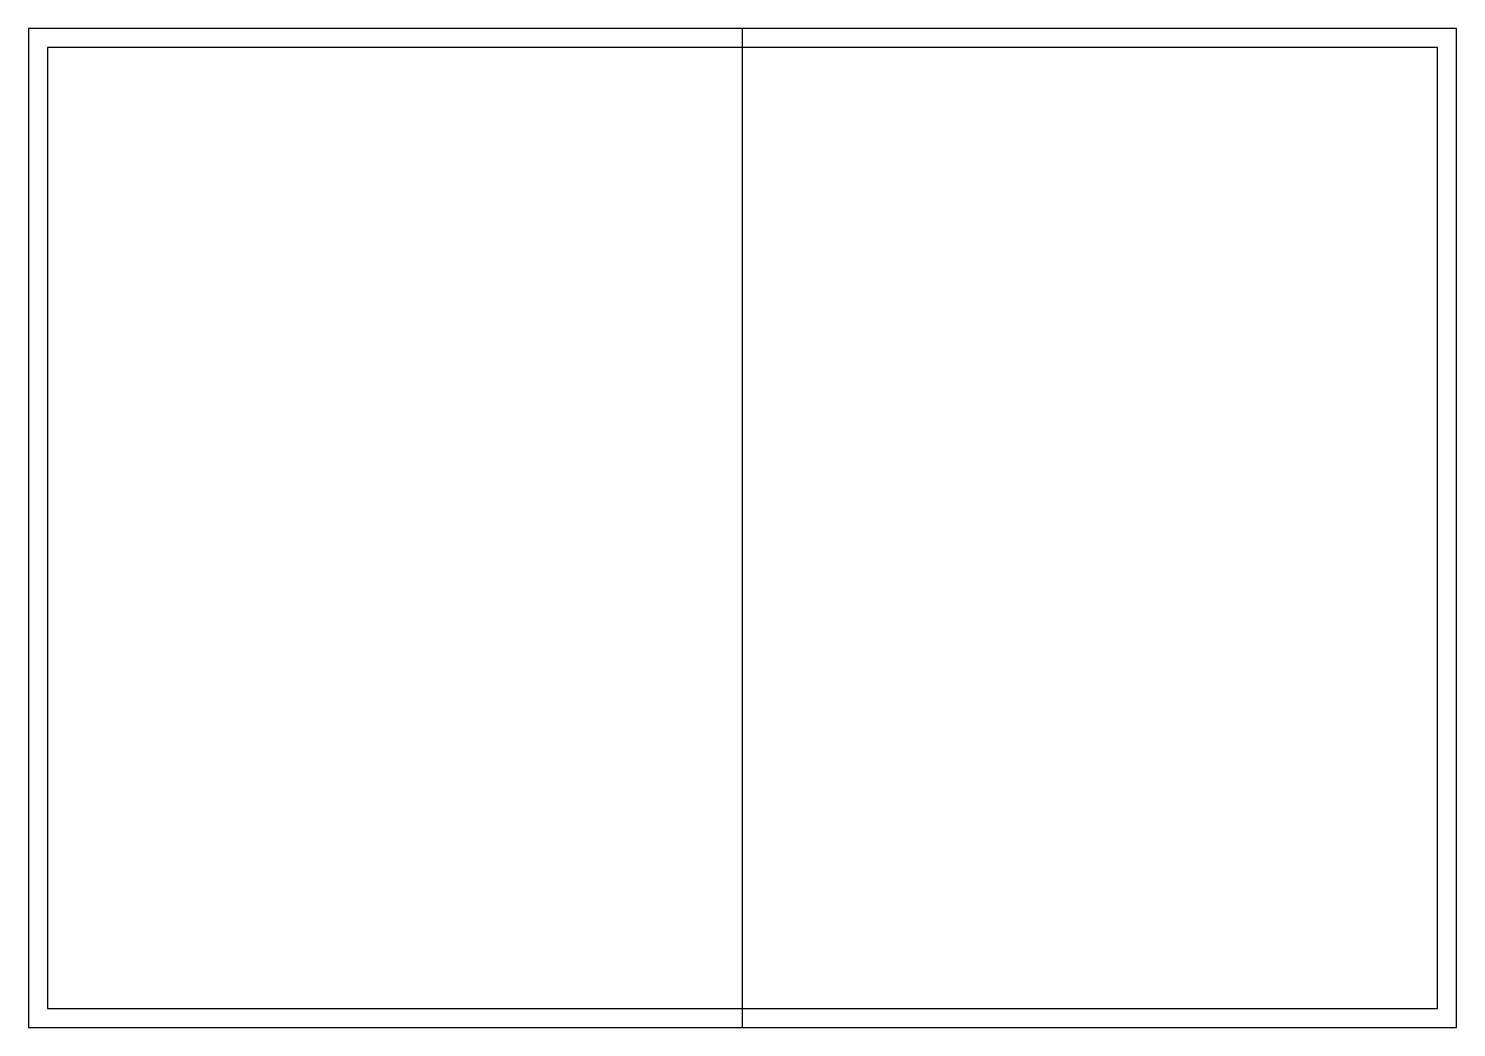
# Model space of a CAD drawing. Header units: millimetres. Extents: x 18 to 318, y 37 to 247.
import ezdxf

# ---------------------------------------------------------------- set-up
doc = ezdxf.new("R2010")
doc.units = ezdxf.units.MM
for name, color, linetype in [('CREASE', 5, 'Continuous'), ('CUT', 1, 'Continuous'), ('SAFE', 3, 'Continuous')]:
    doc.layers.add(name, color=color, linetype=linetype)

msp = doc.modelspace()

# ---------------------------------------------------------------- linework, layer by layer
at = {"layer": 'CREASE'}
msp.add_lwpolyline([(168, 37), (168, 247)], dxfattribs=at)
at = {"layer": 'CUT'}
msp.add_lwpolyline([(318, 37), (318, 247), (18, 247), (18, 37), (318, 37)], close=True, dxfattribs=at)
at = {"layer": 'SAFE'}
msp.add_lwpolyline([(314, 41), (314, 243), (22, 243), (22, 41), (314, 41)], close=True, dxfattribs=at)

doc.saveas('drawing.dxf')
